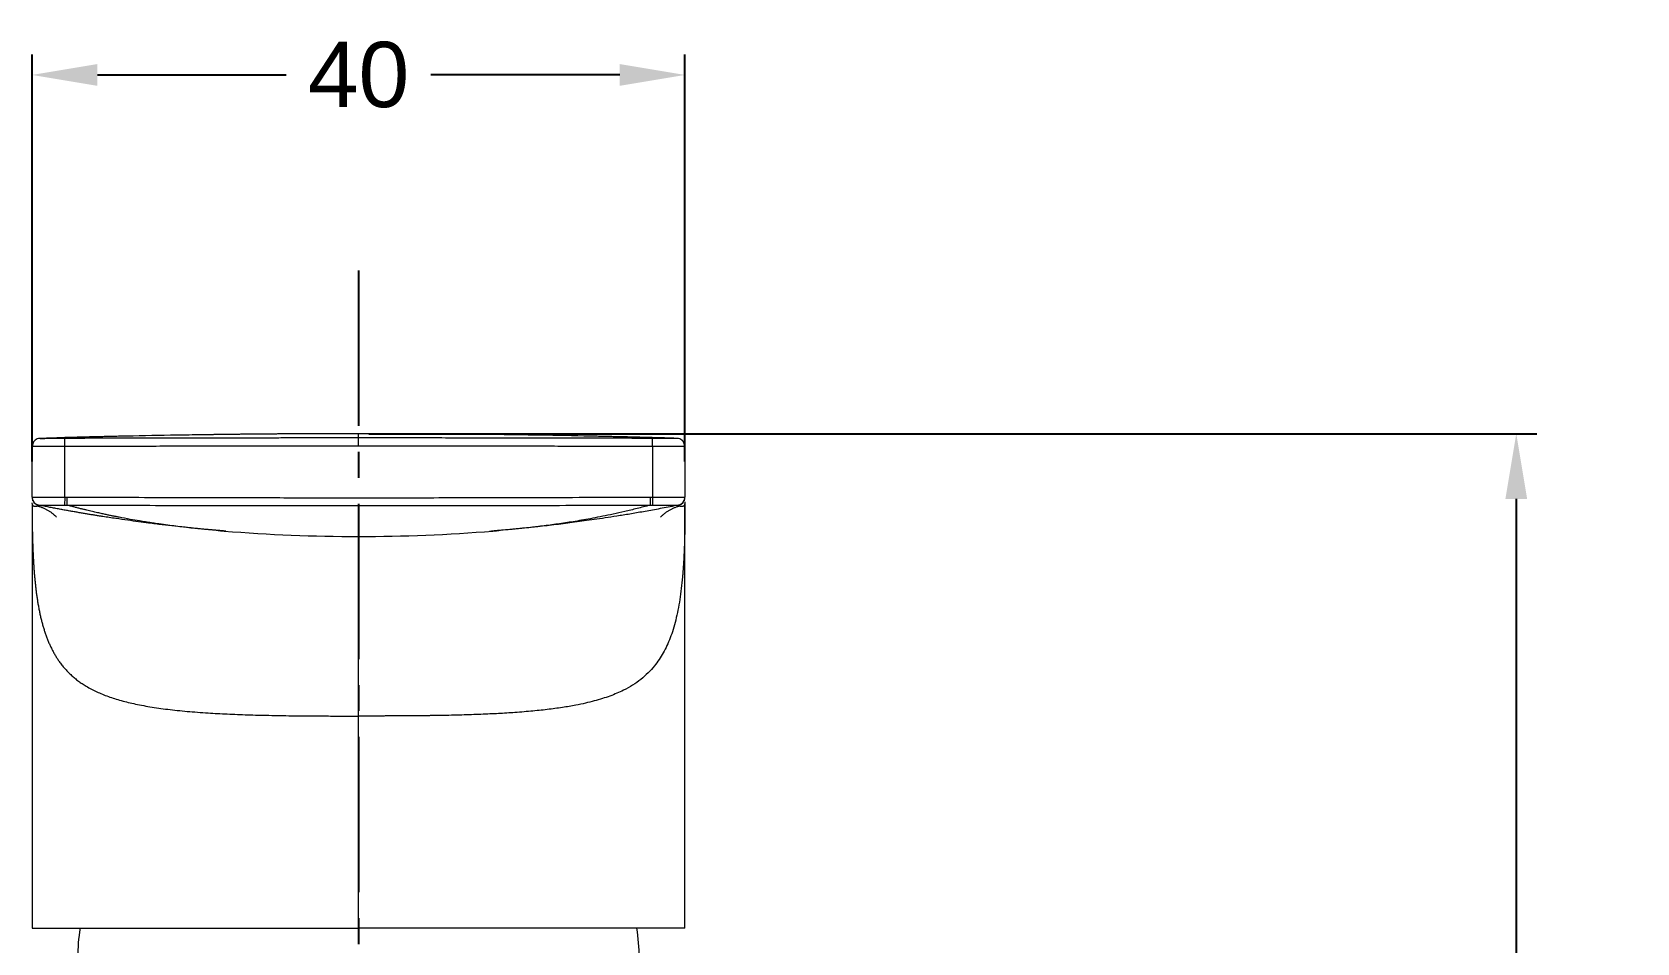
# Model space of a CAD drawing. Header units: millimetres. Extents: x 12315 to 13156, y -87 to 508.
# Drawn here: x 12602.3 to 12700.6, y 286.1 to 341.9 of the extents above; entities that cross this region are included whole.
import ezdxf

# ---------------------------------------------------------------- set-up
doc = ezdxf.new("R2010")
doc.units = ezdxf.units.MM
doc.linetypes.add('CENTER2', pattern=[28.575, 19.05, -3.175, 3.175, -3.175])
doc.layers.add('DIM_', color=5, linetype='Continuous', lineweight=9)
doc.styles.get("Standard").update_dxf_attribs({"font": 'arial.ttf'})
doc.dimstyles.new('사본(2) STANDARD', dxfattribs={"dimscale": 0, "dimtxt": 4, "dimasz": 4, "dimexe": 1.25, "dimexo": 0.625, "dimgap": 1.5, "dimtad": 3, "dimtih": 1, "dimtoh": 1, "dimdec": 1, "dimzin": 9, "dimdsep": 46, "dimtxsty": 'Standard', "dimcen": 2.5, "dimclrd": 5, "dimclre": 5, "dimclrt": 5, "dimadec": 0, "dimazin": 0, "dimtfac": 1, "dimtdec": 1, "dimtmove": 0, "dimatfit": 3, "dimfxl": 1.25, "dimtfill": 1, "dimtolj": 1, "dimtzin": 0, "dimarcsym": 0})

# ---------------------------------------------------------------- blocks, each defined once
blk = doc.blocks.new('*D0')
at = {"layer": 'Defpoints', "color": 0, "transparency": 16777216}
for p in [(12642.305, 339.232), (12602.305, 314.915), (12642.305, 314.915)]:
    blk.add_point(p, dxfattribs=at)
at = {"layer": 'DIM_', "color": 5, "lineweight": -2, "transparency": 16777216}
for p, q in [((12602.305, 315.54), (12602.305, 340.482)), ((12642.305, 315.54), (12642.305, 340.482)), ((12606.305, 339.232), (12617.866, 339.232)), ((12638.305, 339.232), (12626.744, 339.232))]:
    blk.add_line(p, q, dxfattribs=at)
at = {"layer": 'DIM_', "color": 5, "transparency": 16777216}
for points in [[(12606.305, 339.899), (12606.305, 338.565), (12602.305, 339.232)], [(12638.305, 339.899), (12638.305, 338.565), (12642.305, 339.232)]]:
    blk.add_solid(points, dxfattribs=at)
at = {"layer": 'DIM_', "color": 5, "transparency": 16777216, "insert": (12622.305, 339.232), "char_height": 4, "attachment_point": 5, "bg_fill": 3, "box_fill_scale": 1.1, "bg_fill_color": 256, "bg_fill_true_color": 13158600, "bg_fill_transparency": 0}
blk.add_mtext('\\A1;40', dxfattribs=at)
blk = doc.blocks.new('*D1')
at = {"layer": 'Defpoints', "color": 0, "transparency": 16777216}
for p in [(12622.305, 317.251), (12646.802, 168.151), (12693.236, 168.151)]:
    blk.add_point(p, dxfattribs=at)
at = {"layer": 'DIM_', "color": 5, "lineweight": -2, "transparency": 16777216}
for p, q in [((12622.93, 317.251), (12694.486, 317.251)), ((12693.236, 313.251), (12693.236, 246.243)), ((12693.236, 172.151), (12693.236, 239.159)), ((12647.427, 168.151), (12694.486, 168.151))]:
    blk.add_line(p, q, dxfattribs=at)
at = {"layer": 'DIM_', "color": 5, "transparency": 16777216}
for points in [[(12692.569, 313.251), (12693.902, 313.251), (12693.236, 317.251)], [(12692.569, 172.151), (12693.902, 172.151), (12693.236, 168.151)]]:
    blk.add_solid(points, dxfattribs=at)
at = {"layer": 'DIM_', "color": 5, "transparency": 16777216, "insert": (12693.236, 242.701), "char_height": 4, "attachment_point": 5, "bg_fill": 3, "box_fill_scale": 1.1, "bg_fill_color": 256, "bg_fill_true_color": 13158600, "bg_fill_transparency": 0}
blk.add_mtext('\\A1;149.1', dxfattribs=at)

msp = doc.modelspace()

# ---------------------------------------------------------------- linework, layer by layer
at = {"linetype": 'Continuous', "lineweight": 13}
for p, q in [((12604.305, 316.461), (12604.302, 316.961)), ((12640.305, 316.461), (12640.308, 316.961)), ((12604.305, 313.368), (12604.305, 316.461)), ((12640.305, 316.461), (12640.305, 313.368)), ((12604.305, 313.368), (12604.299, 312.876)), ((12604.43, 313.367), (12604.428, 312.875)), ((12640.18, 313.367), (12640.182, 312.875)), ((12640.305, 313.368), (12640.311, 312.876)), ((12622.305, 286.951), (12622.305, 299.951))]:
    msp.add_line(p, q, dxfattribs=at)
at = {"linetype": 'Continuous', "lineweight": 18}
for p, q in [((12622.305, 316.491), (12622.305, 316.99)), ((12602.305, 313.365), (12602.305, 316.465)), ((12642.305, 316.465), (12642.305, 313.365)), ((12602.305, 312.812), (12602.305, 286.951)), ((12602.709, 312.87), (12602.717, 312.873)), ((12641.893, 312.873), (12641.901, 312.87)), ((12642.305, 286.951), (12642.305, 312.812)), ((12602.305, 286.951), (12622.305, 286.951)), ((12642.305, 286.951), (12622.305, 286.951))]:
    msp.add_line(p, q, dxfattribs=at)
for centre, radius, start, end in [((12602.805, 313.361), 0.5, 180, 258.81194), ((12641.805, 313.361), 0.5, 281.18806, 360), ((12622.305, 411.951), 101, 265.32229, 274.67771), ((12616.702, 285.151), 11.6, 171.07301, 180), ((12627.902, 285.151), 11.6, 0, 8.92699)]:
    msp.add_arc(centre, radius, start, end, dxfattribs=at)
for centre, major_axis, ratio, start_param, end_param in [((12602.805, 316.465), (-0.5, 0), 0.999991, 5.741681, 6.283185), ((12602.805, 316.465), (-0.5, 0), 0.999991, 4.738992, 5.420247), ((12641.805, 316.465), (0.5, 0), 0.999991, 0.86294, 1.544197), ((12641.805, 316.465), (0.5, 0), 0.999991, 0, 0.541554), ((12602.805, 313.365), (-0.5, 0), 0.999799, 0, 0.423414), ((12641.805, 313.365), (0.5, 0), 0.999799, 5.858247, 6.283185)]:
    msp.add_ellipse(centre, major_axis=major_axis, ratio=ratio, start_param=start_param, end_param=end_param, dxfattribs=at)
at = {"linetype": 'Continuous', "lineweight": 13}
for centre, major_axis, start_param, end_param in [((12602.805, 313.365), (-0.5, 0), 0.423413, 1.394672), ((12641.805, 313.365), (0.5, 0), 4.888513, 5.858246)]:
    msp.add_ellipse(centre, major_axis=major_axis, ratio=0.999799, start_param=start_param, end_param=end_param, dxfattribs=at)
at = {"linetype": 'Continuous', "lineweight": 18}
for points, degree, knots in [([(12602.509, 316.865), (12602.48, 316.844), (12602.422, 316.793), (12602.361, 316.692), (12602.331, 316.574), (12602.335, 316.496), (12602.342, 316.458)], 3, [0, 0, 0, 0, 0.21332, 0.480641, 0.744695, 1, 1, 1, 1]), ([(12602.79, 316.966), (12602.791, 316.965), (12602.854, 316.965), (12603.018, 316.965), (12603.092, 316.965)], 3, [0, 0, 0, 0, 0.630002, 1, 1, 1, 1]), ([(12602.792, 316.965), (12602.791, 316.965), (12602.791, 316.965), (12602.791, 316.965), (12602.79, 316.966), (12602.79, 316.965)], 3, [0, 0, 0, 0, 0.5, 0.5, 1, 1, 1, 1]), ([(12614.961, 317.211), (12614.454, 317.205), (12613.946, 317.199), (12612.932, 317.186), (12612.425, 317.178), (12610.904, 317.154), (12609.889, 317.136), (12607.861, 317.095), (12606.846, 317.073), (12605.325, 317.036), (12604.818, 317.022), (12604.169, 317.005), (12604.028, 317.001), (12603.886, 316.997)], 3, [0, 0, 0, 0, 0.137367, 0.137367, 0.274735, 0.274735, 0.549469, 0.549469, 0.824204, 0.824204, 0.961572, 0.961572, 1, 1, 1, 1]), ([(12622.305, 317.251), (12622.283, 317.251), (12622.24, 317.251), (12622.175, 317.251), (12622.11, 317.251), (12622.045, 317.251), (12621.98, 317.251), (12621.915, 317.251), (12621.85, 317.251), (12621.785, 317.251), (12621.72, 317.251), (12621.655, 317.251), (12621.59, 317.251), (12621.525, 317.251), (12621.461, 317.251), (12621.396, 317.251), (12621.331, 317.251), (12621.267, 317.25), (12621.202, 317.25), (12621.137, 317.25), (12621.073, 317.25), (12621.008, 317.25), (12620.944, 317.25), (12620.879, 317.25), (12620.815, 317.25), (12620.75, 317.249), (12620.686, 317.249), (12620.622, 317.249), (12620.557, 317.249), (12620.493, 317.249), (12620.294, 317.248), (12619.958, 317.247), (12619.487, 317.245), (12619.016, 317.243), (12618.659, 317.241), (12618.415, 317.24), (12618.286, 317.239), (12618.158, 317.238), (12618.03, 317.238), (12617.902, 317.237), (12617.775, 317.236), (12617.648, 317.235), (12617.521, 317.234), (12617.395, 317.233), (12617.269, 317.232), (12617.144, 317.231), (12617.019, 317.23), (12616.895, 317.229), (12616.771, 317.228), (12616.647, 317.227), (12616.524, 317.226), (12616.401, 317.225), (12616.279, 317.224), (12616.157, 317.223), (12616.036, 317.222), (12615.914, 317.221), (12615.794, 317.219), (12615.673, 317.218), (12615.554, 317.217), (12615.434, 317.216), (12615.315, 317.215), (12615.197, 317.213), (12615.078, 317.212), (12615, 317.211), (12614.961, 317.211)], 3, [0, 0, 0, 0, 0.00861, 0.017216, 0.025818, 0.034416, 0.043011, 0.051601, 0.060188, 0.068772, 0.077352, 0.085929, 0.094503, 0.103074, 0.111642, 0.120207, 0.12877, 0.13733, 0.145888, 0.154444, 0.162997, 0.171548, 0.180097, 0.188645, 0.197191, 0.205735, 0.214278, 0.222819, 0.23136, 0.239899, 0.248437, 0.310951, 0.373814, 0.437069, 0.500758, 0.518267, 0.535747, 0.553199, 0.570624, 0.588021, 0.605394, 0.622741, 0.640065, 0.657366, 0.674645, 0.691903, 0.709141, 0.726359, 0.743559, 0.760742, 0.777908, 0.795059, 0.812195, 0.829318, 0.846428, 0.863526, 0.880613, 0.89769, 0.914759, 0.931819, 0.948873, 0.96592, 0.982962, 1, 1, 1, 1]), ([(12629.649, 317.211), (12629.63, 317.211), (12629.59, 317.211), (12629.531, 317.212), (12629.472, 317.213), (12629.413, 317.213), (12629.354, 317.214), (12629.294, 317.215), (12629.235, 317.215), (12629.175, 317.216), (12629.116, 317.216), (12629.056, 317.217), (12628.996, 317.218), (12628.936, 317.218), (12628.876, 317.219), (12628.816, 317.219), (12628.755, 317.22), (12628.695, 317.221), (12628.634, 317.221), (12628.574, 317.222), (12628.513, 317.222), (12628.452, 317.223), (12628.391, 317.223), (12628.33, 317.224), (12628.269, 317.225), (12628.208, 317.225), (12628.146, 317.226), (12628.085, 317.226), (12628.023, 317.227), (12627.962, 317.227), (12627.9, 317.228), (12627.838, 317.228), (12627.776, 317.229), (12627.714, 317.229), (12627.652, 317.23), (12627.59, 317.23), (12627.527, 317.231), (12627.465, 317.231), (12627.402, 317.232), (12627.339, 317.232), (12627.277, 317.233), (12627.214, 317.233), (12627.151, 317.234), (12627.088, 317.234), (12627.024, 317.235), (12626.961, 317.235), (12626.898, 317.235), (12626.834, 317.236), (12626.771, 317.236), (12626.707, 317.237), (12626.643, 317.237), (12626.579, 317.238), (12626.515, 317.238), (12626.451, 317.238), (12626.387, 317.239), (12626.322, 317.239), (12626.258, 317.24), (12626.193, 317.24), (12626.129, 317.24), (12625.929, 317.241), (12625.593, 317.243), (12625.122, 317.245), (12624.651, 317.247), (12624.293, 317.248), (12624.047, 317.249), (12623.914, 317.249), (12623.781, 317.25), (12623.647, 317.25), (12623.514, 317.25), (12623.38, 317.25), (12623.246, 317.251), (12623.112, 317.251), (12622.978, 317.251), (12622.843, 317.251), (12622.709, 317.251), (12622.574, 317.251), (12622.44, 317.251), (12622.35, 317.251), (12622.305, 317.251)], 3, [0, 0, 0, 0, 0.008525, 0.017052, 0.025579, 0.034107, 0.042636, 0.051167, 0.059698, 0.068232, 0.076767, 0.085303, 0.093842, 0.102382, 0.110925, 0.119469, 0.128016, 0.136566, 0.145118, 0.153672, 0.16223, 0.17079, 0.179354, 0.18792, 0.19649, 0.205063, 0.213639, 0.22222, 0.230804, 0.239391, 0.247983, 0.256579, 0.265179, 0.273784, 0.282392, 0.291006, 0.299624, 0.308247, 0.316874, 0.325507, 0.334145, 0.342788, 0.351437, 0.360091, 0.36875, 0.377416, 0.386087, 0.394764, 0.403447, 0.412136, 0.420832, 0.429534, 0.438242, 0.446957, 0.455679, 0.464407, 0.473143, 0.481886, 0.490635, 0.499392, 0.563048, 0.626279, 0.689128, 0.751637, 0.769321, 0.787009, 0.804702, 0.822403, 0.840111, 0.857827, 0.875554, 0.893291, 0.91104, 0.928802, 0.946578, 0.964369, 0.982176, 1, 1, 1, 1]), ([(12641.82, 316.965), (12641.313, 316.98), (12640.806, 316.995), (12639.792, 317.022), (12639.285, 317.036), (12637.763, 317.073), (12636.749, 317.095), (12634.721, 317.136), (12633.706, 317.154), (12632.185, 317.178), (12631.678, 317.186), (12630.663, 317.199), (12630.156, 317.205), (12629.649, 317.211)], 3, [0, 0, 0, 0, 0.125, 0.125, 0.25, 0.25, 0.5, 0.5, 0.75, 0.75, 0.875, 0.875, 1, 1, 1, 1]), ([(12642.164, 316.814), (12642.14, 316.838), (12642.114, 316.86), (12642.059, 316.898), (12642.03, 316.914), (12641.995, 316.928), (12641.989, 316.93), (12641.984, 316.932)], 3, [0, 0, 0, 0, 0.459779, 0.459779, 0.920131, 0.920131, 1, 1, 1, 1]), ([(12642.131, 316.845), (12642.116, 316.858), (12642.086, 316.881), (12642.053, 316.9), (12642.036, 316.909)], 3, [0, 0, 0, 0, 0.506296, 1, 1, 1, 1]), ([(12642.268, 316.458), (12642.275, 316.496), (12642.278, 316.574), (12642.249, 316.692), (12642.188, 316.793), (12642.13, 316.844), (12642.101, 316.865)], 3, [0, 0, 0, 0, 0.25532, 0.519367, 0.786681, 1, 1, 1, 1]), ([(12602.305, 312.975), (12602.305, 312.98), (12602.305, 312.995), (12602.305, 313.006)], 2, [0, 0, 0, 0.40189, 1, 1, 1]), ([(12602.437, 313.026), (12602.448, 313.012), (12602.482, 312.976), (12602.535, 312.938), (12602.577, 312.916), (12602.59, 312.91)], 3, [0, 0, 0, 0, 0.274356, 0.770038, 1, 1, 1, 1]), ([(12614.068, 311.288), (12614.043, 311.29), (12613.991, 311.294), (12613.914, 311.3), (12613.836, 311.307), (12613.759, 311.313), (12613.681, 311.32), (12613.603, 311.327), (12613.526, 311.333), (12613.448, 311.34), (12613.369, 311.347), (12613.291, 311.354), (12613.213, 311.361), (12613.134, 311.368), (12613.056, 311.376), (12612.977, 311.383), (12612.834, 311.396), (12612.625, 311.416), (12612.344, 311.443), (12612.055, 311.472), (12611.627, 311.517), (12611.037, 311.581), (12610.263, 311.67), (12609.521, 311.763), (12608.813, 311.856), (12608.144, 311.948), (12607.413, 312.054), (12606.833, 312.143), (12606.425, 312.207), (12606.206, 312.242), (12605.98, 312.279), (12605.747, 312.318), (12605.507, 312.358), (12605.259, 312.4), (12605.004, 312.444), (12604.742, 312.49), (12604.472, 312.538), (12604.196, 312.588), (12603.912, 312.64), (12603.621, 312.694), (12603.323, 312.751), (12603.018, 312.81), (12602.812, 312.85), (12602.708, 312.871)], 3, [0, 0, 0, 0, 0.00733, 0.014652, 0.021967, 0.029275, 0.036575, 0.043868, 0.051154, 0.058434, 0.065705, 0.07297, 0.080228, 0.087479, 0.094723, 0.10196, 0.10919, 0.134014, 0.159458, 0.185523, 0.212209, 0.274731, 0.34296, 0.416903, 0.46973, 0.527842, 0.591239, 0.65992, 0.678209, 0.697124, 0.716666, 0.736833, 0.757626, 0.779046, 0.801092, 0.823764, 0.847062, 0.870986, 0.895537, 0.920713, 0.946516, 0.972945, 1, 1, 1, 1]), ([(12641.902, 312.871), (12641.56, 312.803), (12640.898, 312.676), (12639.974, 312.507), (12639.113, 312.358), (12638.317, 312.227), (12637.581, 312.112), (12636.902, 312.011), (12636.275, 311.921), (12635.686, 311.841), (12635.118, 311.767), (12634.555, 311.696), (12633.992, 311.629), (12633.432, 311.565), (12632.877, 311.505), (12632.319, 311.448), (12631.757, 311.394), (12631.259, 311.348), (12630.938, 311.321), (12630.822, 311.311)], 3, [0, 0, 0, 0, 0.060392, 0.120784, 0.181175, 0.241567, 0.301959, 0.362351, 0.422743, 0.483135, 0.543526, 0.603918, 0.66431, 0.724702, 0.785094, 0.845486, 0.905877, 0.966269, 1, 1, 1, 1]), ([(12642.02, 312.91), (12642.033, 312.916), (12642.074, 312.938), (12642.128, 312.976), (12642.162, 313.012), (12642.173, 313.026)], 3, [0, 0, 0, 0, 0.229984, 0.725677, 1, 1, 1, 1]), ([(12642.305, 312.951), (12642.305, 312.926), (12642.305, 312.877), (12642.305, 312.803), (12642.305, 312.729), (12642.305, 312.655), (12642.304, 312.581), (12642.304, 312.508), (12642.304, 312.435), (12642.303, 312.362), (12642.303, 312.289), (12642.302, 312.216), (12642.302, 312.146), (12642.302, 312.101), (12642.301, 312.079)], 3, [0, 0, 0, 0, 0.084707, 0.169295, 0.253765, 0.338119, 0.422356, 0.506479, 0.590488, 0.674384, 0.758167, 0.841839, 0.925401, 1, 1, 1, 1]), ([(12642.305, 313.073), (12642.305, 313.061), (12642.305, 313.011), (12642.305, 312.986), (12642.305, 312.981), (12642.305, 312.976)], 2, [0, 0, 0, 0.195881, 0.841824, 0.841824, 1, 1, 1]), ([(12614.068, 311.288), (12614.04, 311.29), (12613.982, 311.295), (12613.899, 311.302), (12613.845, 311.306), (12613.819, 311.308)], 3, [0, 0, 0, 0, 0.345661, 0.688918, 1, 1, 1, 1]), ([(12622.305, 299.951), (12622.305, 301.248), (12622.305, 303.919), (12622.305, 307.558), (12622.305, 310.224), (12622.305, 310.951), (12622.305, 310.951)], 3, [0, 0, 0, 0, 0.250031, 0.500063, 0.750094, 1, 1, 1, 1])]:
    msp.add_open_spline(points, degree=degree, knots=knots, dxfattribs=at)
for points, degree in [([(12604.302, 316.961), (12604.157, 316.96), (12603.882, 316.959), (12603.495, 316.959), (12603.18, 316.96), (12602.972, 316.962), (12602.835, 316.963), (12602.793, 316.964), (12602.792, 316.965)], 3), ([(12608.11, 317.1), (12605.257, 317.04), (12603.127, 316.965)], 2), ([(12614.972, 317.211), (12612.673, 317.182)], 1), ([(12640.308, 316.961), (12639.949, 316.963), (12639.198, 316.966), (12638.023, 316.97), (12636.641, 316.972), (12635.125, 316.975), (12633.509, 316.977), (12631.823, 316.98), (12630.084, 316.983), (12628.322, 316.986), (12626.484, 316.988), (12624.517, 316.989), (12623.063, 316.99), (12622.305, 316.99)], 3), ([(12631.936, 317.182), (12629.638, 317.211)], 1), ([(12640.829, 316.987), (12638.929, 317.049), (12636.508, 317.099)], 2), ([(12641.818, 316.965), (12641.817, 316.964), (12641.776, 316.963), (12641.605, 316.961), (12641.34, 316.96), (12641.044, 316.959), (12640.718, 316.959), (12640.451, 316.96), (12640.308, 316.961)], 3), ([(12602.313, 316.554), (12602.313, 316.553)], 1), ([(12642.297, 316.553), (12642.297, 316.555)], 1), ([(12642.297, 316.553), (12642.297, 316.554)], 1), ([(12602.305, 312.951), (12602.305, 312.773), (12602.305, 312.595), (12602.306, 312.419), (12602.307, 312.245), (12602.309, 312.071)], 5), ([(12602.339, 313.159), (12602.327, 313.139)], 1), ([(12602.407, 313.059), (12602.437, 313.026)], 1), ([(12602.615, 312.831), (12603.298, 312.655), (12603.795, 312.146)], 2), ([(12602.691, 312.875), (12602.701, 312.872), (12602.711, 312.87), (12602.721, 312.868)], 3), ([(12604.299, 312.876), (12604.314, 312.875), (12604.342, 312.875), (12604.385, 312.875), (12604.414, 312.875), (12604.428, 312.875)], 3), ([(12604.428, 312.875), (12605.476, 312.872), (12607.484, 312.867), (12610.232, 312.86), (12612.728, 312.855), (12614.978, 312.852), (12617.003, 312.849), (12618.955, 312.848), (12620.969, 312.847), (12623.096, 312.846), (12625.367, 312.847), (12627.818, 312.849), (12630.484, 312.853), (12633.4, 312.858), (12636.599, 312.865), (12638.953, 312.872), (12640.182, 312.875)], 3), ([(12640.182, 312.875), (12640.196, 312.875), (12640.225, 312.875), (12640.268, 312.875), (12640.296, 312.875), (12640.311, 312.876)], 3), ([(12640.815, 312.146), (12641.312, 312.655), (12641.995, 312.831)], 2), ([(12642.127, 312.984), (12642.086, 312.926)], 1), ([(12642.173, 313.026), (12642.203, 313.059)], 1), ([(12642.283, 313.139), (12642.271, 313.159)], 1), ([(12613.702, 311.318), (12614.169, 311.289)], 1), ([(12630.335, 311.282), (12630.908, 311.318)], 1), ([(12630.793, 311.308), (12630.711, 311.302), (12630.627, 311.295), (12630.542, 311.288)], 3)]:
    msp.add_open_spline(points, degree=degree, dxfattribs=at)
at = {"linetype": 'Continuous', "lineweight": 13}
for points, degree, knots in [([(12622.305, 316.99), (12621.986, 316.99), (12621.348, 316.99), (12620.393, 316.989), (12619.441, 316.989), (12618.492, 316.988), (12617.546, 316.987), (12616.432, 316.986), (12614.934, 316.984), (12612.896, 316.98), (12610.836, 316.977), (12609.202, 316.974), (12608.168, 316.973), (12607.401, 316.971), (12606.684, 316.97), (12606.018, 316.968), (12605.401, 316.966), (12604.835, 316.963), (12604.474, 316.962), (12604.302, 316.961)], 3, [0, 0, 0, 0, 0.053196, 0.106233, 0.15911, 0.211827, 0.264383, 0.316779, 0.397568, 0.513887, 0.656505, 0.740811, 0.786188, 0.828782, 0.868592, 0.905619, 0.939863, 0.971324, 1, 1, 1, 1]), ([(12622.305, 316.99), (12622.305, 317.033), (12622.305, 317.07), (12622.305, 317.134), (12622.305, 317.161), (12622.305, 317.205), (12622.305, 317.222), (12622.305, 317.245), (12622.305, 317.251), (12622.305, 317.251)], 3, [0, 0, 0, 0, 0.25, 0.25, 0.5, 0.5, 0.75, 0.75, 1, 1, 1, 1]), ([(12641.82, 316.965), (12641.819, 316.966), (12641.819, 316.965), (12641.819, 316.965), (12641.818, 316.965), (12641.818, 316.965)], 3, [0, 0, 0, 0, 0.5, 0.5, 1, 1, 1, 1]), ([(12604.305, 316.461), (12604.3, 316.461), (12604.291, 316.461), (12604.276, 316.461), (12604.261, 316.461), (12604.246, 316.461), (12604.23, 316.461), (12604.215, 316.46), (12604.199, 316.46), (12604.182, 316.46), (12604.166, 316.46), (12604.149, 316.46), (12604.132, 316.46), (12604.114, 316.46), (12604.097, 316.46), (12604.079, 316.46), (12604.061, 316.46), (12604.042, 316.46), (12604.024, 316.46), (12604.005, 316.46), (12603.985, 316.46), (12603.966, 316.46), (12603.946, 316.46), (12603.926, 316.46), (12603.906, 316.46), (12603.886, 316.46), (12603.865, 316.46), (12603.844, 316.46), (12603.823, 316.46), (12603.802, 316.46), (12603.78, 316.46), (12603.759, 316.46), (12603.737, 316.46), (12603.714, 316.46), (12603.692, 316.46), (12603.67, 316.46), (12603.647, 316.46), (12603.624, 316.46), (12603.601, 316.46), (12603.578, 316.46), (12603.555, 316.46), (12603.531, 316.46), (12603.507, 316.46), (12603.484, 316.46), (12603.46, 316.46), (12603.436, 316.46), (12603.412, 316.46), (12603.388, 316.46), (12603.363, 316.46), (12603.339, 316.46), (12603.315, 316.46), (12603.29, 316.46), (12603.266, 316.46), (12603.241, 316.46), (12603.217, 316.46), (12603.192, 316.46), (12603.168, 316.46), (12603.143, 316.46), (12603.119, 316.46), (12603.094, 316.46), (12603.07, 316.461), (12603.046, 316.461), (12603.022, 316.461), (12602.998, 316.461), (12602.974, 316.461), (12602.95, 316.461), (12602.926, 316.461), (12602.902, 316.461), (12602.879, 316.461), (12602.856, 316.461), (12602.833, 316.461), (12602.81, 316.461), (12602.788, 316.461), (12602.765, 316.461), (12602.743, 316.461), (12602.722, 316.462), (12602.701, 316.462), (12602.679, 316.462), (12602.659, 316.462), (12602.639, 316.462), (12602.619, 316.462), (12602.599, 316.462), (12602.58, 316.462), (12602.562, 316.462), (12602.543, 316.462), (12602.526, 316.462), (12602.509, 316.463), (12602.492, 316.463), (12602.476, 316.463), (12602.461, 316.463), (12602.446, 316.463), (12602.432, 316.463), (12602.418, 316.463), (12602.405, 316.463), (12602.393, 316.463), (12602.381, 316.463), (12602.37, 316.464), (12602.36, 316.464), (12602.351, 316.464), (12602.343, 316.464), (12602.335, 316.464), (12602.328, 316.464), (12602.322, 316.464), (12602.317, 316.464), (12602.313, 316.465), (12602.309, 316.465), (12602.307, 316.465), (12602.305, 316.465), (12602.305, 316.465), (12602.305, 316.465)], 3, [0, 0, 0, 0, 0.004563, 0.009215, 0.013958, 0.018792, 0.023715, 0.028729, 0.033833, 0.039027, 0.044312, 0.049686, 0.055151, 0.060707, 0.066352, 0.072088, 0.077914, 0.08383, 0.089837, 0.095933, 0.10212, 0.108398, 0.114765, 0.121223, 0.127771, 0.134409, 0.141138, 0.147956, 0.154866, 0.161865, 0.168954, 0.176134, 0.183404, 0.190764, 0.198215, 0.205756, 0.213387, 0.221108, 0.22892, 0.236821, 0.244813, 0.252896, 0.261068, 0.269331, 0.277684, 0.286127, 0.294661, 0.303285, 0.311999, 0.320803, 0.329698, 0.338682, 0.347757, 0.356923, 0.366178, 0.375524, 0.38496, 0.394486, 0.404103, 0.41381, 0.423607, 0.433494, 0.443472, 0.453539, 0.463698, 0.473946, 0.484284, 0.494713, 0.505232, 0.515842, 0.526541, 0.537331, 0.548211, 0.559181, 0.570242, 0.581393, 0.592634, 0.603965, 0.615387, 0.626899, 0.638501, 0.650193, 0.661975, 0.673848, 0.685811, 0.697865, 0.710008, 0.722242, 0.734566, 0.74698, 0.759485, 0.77208, 0.784765, 0.79754, 0.810406, 0.823362, 0.836408, 0.849544, 0.862771, 0.876087, 0.889495, 0.902992, 0.916579, 0.930257, 0.944025, 0.957884, 0.971832, 0.985871, 1, 1, 1, 1]), ([(12642.305, 316.465), (12642.305, 316.465), (12642.305, 316.465), (12642.305, 316.465), (12642.304, 316.465), (12642.303, 316.465), (12642.302, 316.465), (12642.301, 316.465), (12642.299, 316.465), (12642.297, 316.465), (12642.296, 316.465), (12642.293, 316.464), (12642.291, 316.464), (12642.288, 316.464), (12642.285, 316.464), (12642.282, 316.464), (12642.279, 316.464), (12642.276, 316.464), (12642.272, 316.464), (12642.268, 316.464), (12642.264, 316.464), (12642.26, 316.464), (12642.256, 316.464), (12642.251, 316.464), (12642.246, 316.464), (12642.241, 316.464), (12642.236, 316.464), (12642.231, 316.464), (12642.225, 316.463), (12642.219, 316.463), (12642.213, 316.463), (12642.207, 316.463), (12642.201, 316.463), (12642.195, 316.463), (12642.188, 316.463), (12642.181, 316.463), (12642.175, 316.463), (12642.168, 316.463), (12642.16, 316.463), (12642.153, 316.463), (12642.146, 316.463), (12642.138, 316.463), (12642.13, 316.463), (12642.122, 316.463), (12642.114, 316.463), (12642.106, 316.463), (12642.098, 316.462), (12642.089, 316.462), (12642.081, 316.462), (12642.072, 316.462), (12642.063, 316.462), (12642.055, 316.462), (12642.046, 316.462), (12642.036, 316.462), (12642.027, 316.462), (12642.018, 316.462), (12642.008, 316.462), (12641.999, 316.462), (12641.989, 316.462), (12641.979, 316.462), (12641.969, 316.462), (12641.959, 316.462), (12641.949, 316.462), (12641.939, 316.462), (12641.929, 316.462), (12641.919, 316.462), (12641.908, 316.462), (12641.898, 316.462), (12641.887, 316.462), (12641.877, 316.461), (12641.866, 316.461), (12641.855, 316.461), (12641.844, 316.461), (12641.833, 316.461), (12641.822, 316.461), (12641.811, 316.461), (12641.8, 316.461), (12641.789, 316.461), (12641.778, 316.461), (12641.766, 316.461), (12641.755, 316.461), (12641.744, 316.461), (12641.732, 316.461), (12641.721, 316.461), (12641.709, 316.461), (12641.698, 316.461), (12641.686, 316.461), (12641.674, 316.461), (12641.663, 316.461), (12641.651, 316.461), (12641.639, 316.461), (12641.627, 316.461), (12641.615, 316.461), (12641.604, 316.461), (12641.592, 316.461), (12641.58, 316.461), (12641.568, 316.461), (12641.556, 316.461), (12641.544, 316.461), (12641.532, 316.461), (12641.52, 316.46), (12641.508, 316.46), (12641.496, 316.46), (12641.484, 316.46), (12641.472, 316.46), (12641.46, 316.46), (12641.448, 316.46), (12641.435, 316.46), (12641.423, 316.46), (12641.411, 316.46), (12641.399, 316.46), (12641.387, 316.46), (12641.375, 316.46), (12641.363, 316.46), (12641.351, 316.46), (12641.339, 316.46), (12641.327, 316.46), (12641.315, 316.46), (12641.303, 316.46), (12641.291, 316.46), (12641.279, 316.46), (12641.267, 316.46), (12641.255, 316.46), (12641.243, 316.46), (12641.231, 316.46), (12641.219, 316.46), (12641.207, 316.46), (12641.195, 316.46), (12641.183, 316.46), (12641.171, 316.46), (12641.159, 316.46), (12641.148, 316.46), (12641.136, 316.46), (12641.124, 316.46), (12641.112, 316.46), (12641.101, 316.46), (12641.089, 316.46), (12641.077, 316.46), (12641.066, 316.46), (12641.054, 316.46), (12641.043, 316.46), (12641.031, 316.46), (12641.02, 316.46), (12641.008, 316.46), (12640.997, 316.46), (12640.986, 316.46), (12640.974, 316.46), (12640.963, 316.46), (12640.952, 316.46), (12640.941, 316.46), (12640.93, 316.46), (12640.919, 316.46), (12640.908, 316.46), (12640.897, 316.46), (12640.886, 316.46), (12640.875, 316.46), (12640.864, 316.46), (12640.853, 316.46), (12640.842, 316.46), (12640.832, 316.46), (12640.821, 316.46), (12640.81, 316.46), (12640.8, 316.46), (12640.789, 316.46), (12640.779, 316.46), (12640.768, 316.46), (12640.758, 316.46), (12640.748, 316.46), (12640.738, 316.46), (12640.727, 316.46), (12640.717, 316.46), (12640.707, 316.46), (12640.697, 316.46), (12640.687, 316.46), (12640.677, 316.46), (12640.668, 316.46), (12640.658, 316.46), (12640.648, 316.46), (12640.639, 316.46), (12640.629, 316.46), (12640.619, 316.46), (12640.61, 316.46), (12640.601, 316.46), (12640.591, 316.46), (12640.582, 316.46), (12640.573, 316.46), (12640.564, 316.46), (12640.554, 316.46), (12640.545, 316.46), (12640.536, 316.46), (12640.528, 316.46), (12640.519, 316.46), (12640.51, 316.46), (12640.501, 316.46), (12640.493, 316.46), (12640.484, 316.46), (12640.475, 316.46), (12640.467, 316.46), (12640.459, 316.46), (12640.45, 316.46), (12640.442, 316.46), (12640.434, 316.46), (12640.426, 316.46), (12640.418, 316.46), (12640.41, 316.46), (12640.402, 316.46), (12640.394, 316.46), (12640.386, 316.461), (12640.378, 316.461), (12640.371, 316.461), (12640.363, 316.461), (12640.356, 316.461), (12640.348, 316.461), (12640.341, 316.461), (12640.334, 316.461), (12640.326, 316.461), (12640.319, 316.461), (12640.312, 316.461), (12640.307, 316.461), (12640.305, 316.461)], 3, [0, 0, 0, 0, 0.006978, 0.013934, 0.020868, 0.02778, 0.03467, 0.041538, 0.048385, 0.055209, 0.062012, 0.068792, 0.07555, 0.082287, 0.089002, 0.095694, 0.102365, 0.109014, 0.115641, 0.122246, 0.128829, 0.13539, 0.141929, 0.148446, 0.154941, 0.161415, 0.167866, 0.174295, 0.180703, 0.187088, 0.193452, 0.199794, 0.206113, 0.212411, 0.218687, 0.224941, 0.231173, 0.237383, 0.243571, 0.249737, 0.255881, 0.262003, 0.268104, 0.274182, 0.280238, 0.286273, 0.292285, 0.298276, 0.304244, 0.310191, 0.316116, 0.322019, 0.3279, 0.333759, 0.339596, 0.345411, 0.351204, 0.356975, 0.362724, 0.368451, 0.374157, 0.37984, 0.385502, 0.391141, 0.396759, 0.402354, 0.407928, 0.41348, 0.41901, 0.424518, 0.430003, 0.435467, 0.44091, 0.44633, 0.451728, 0.457104, 0.462458, 0.467791, 0.473101, 0.47839, 0.483656, 0.488901, 0.494123, 0.499324, 0.504503, 0.50966, 0.514794, 0.519907, 0.524998, 0.530067, 0.535115, 0.54014, 0.545143, 0.550124, 0.555084, 0.560021, 0.564936, 0.56983, 0.574702, 0.579551, 0.584379, 0.589185, 0.593968, 0.59873, 0.60347, 0.608188, 0.612884, 0.617558, 0.622211, 0.626841, 0.631449, 0.636036, 0.6406, 0.645142, 0.649663, 0.654162, 0.658638, 0.663093, 0.667526, 0.671936, 0.676325, 0.680692, 0.685037, 0.68936, 0.693661, 0.697941, 0.702198, 0.706433, 0.710646, 0.714838, 0.719007, 0.723155, 0.72728, 0.731384, 0.735466, 0.739526, 0.743563, 0.747579, 0.751573, 0.755545, 0.759495, 0.763423, 0.76733, 0.771214, 0.775076, 0.778916, 0.782735, 0.786531, 0.790306, 0.794058, 0.797789, 0.801498, 0.805185, 0.808849, 0.812492, 0.816113, 0.819712, 0.823289, 0.826844, 0.830378, 0.833889, 0.837378, 0.840845, 0.844291, 0.847714, 0.851116, 0.854496, 0.857853, 0.861189, 0.864503, 0.867794, 0.871064, 0.874312, 0.877538, 0.880742, 0.883925, 0.887085, 0.890223, 0.893339, 0.896434, 0.899506, 0.902557, 0.905585, 0.908592, 0.911576, 0.914539, 0.91748, 0.920399, 0.923296, 0.92617, 0.929023, 0.931855, 0.934664, 0.937451, 0.940216, 0.942959, 0.945681, 0.94838, 0.951058, 0.953713, 0.956347, 0.958959, 0.961548, 0.964116, 0.966662, 0.969186, 0.971688, 0.974168, 0.976626, 0.979062, 0.981476, 0.983868, 0.986239, 0.988587, 0.990914, 0.993218, 0.995501, 0.997761, 1, 1, 1, 1]), ([(12602.305, 313.365), (12602.305, 313.365), (12602.305, 313.365), (12602.305, 313.366), (12602.306, 313.366), (12602.307, 313.366), (12602.308, 313.366), (12602.31, 313.367), (12602.312, 313.367), (12602.314, 313.367), (12602.317, 313.367), (12602.32, 313.368), (12602.324, 313.368), (12602.328, 313.368), (12602.333, 313.368), (12602.338, 313.368), (12602.344, 313.368), (12602.35, 313.368), (12602.357, 313.368), (12602.364, 313.368), (12602.372, 313.369), (12602.381, 313.369), (12602.39, 313.369), (12602.4, 313.369), (12602.411, 313.369), (12602.422, 313.369), (12602.434, 313.369), (12602.447, 313.368), (12602.461, 313.368), (12602.504, 313.368), (12602.579, 313.368), (12602.694, 313.367), (12602.796, 313.367), (12602.876, 313.367), (12602.952, 313.367), (12603.043, 313.367), (12603.173, 313.367), (12603.342, 313.368), (12603.493, 313.368), (12603.61, 313.369), (12603.675, 313.369), (12603.739, 313.369), (12603.801, 313.369), (12603.861, 313.369), (12603.919, 313.369), (12603.975, 313.369), (12604.029, 313.369), (12604.081, 313.369), (12604.13, 313.369), (12604.177, 313.369), (12604.222, 313.369), (12604.264, 313.369), (12604.292, 313.368), (12604.305, 313.368)], 3, [0, 0, 0, 0, 0.007155, 0.014481, 0.02198, 0.02965, 0.037492, 0.045506, 0.053691, 0.062048, 0.070577, 0.079278, 0.088151, 0.097195, 0.106411, 0.1158, 0.125359, 0.135091, 0.144994, 0.15507, 0.165317, 0.175736, 0.186327, 0.197089, 0.208024, 0.21913, 0.230408, 0.241858, 0.25348, 0.265273, 0.34432, 0.409518, 0.46086, 0.49834, 0.521953, 0.562068, 0.613709, 0.676872, 0.751551, 0.774322, 0.796319, 0.817544, 0.837996, 0.857675, 0.87658, 0.894713, 0.912073, 0.92866, 0.944474, 0.959515, 0.973783, 0.987278, 1, 1, 1, 1]), ([(12602.305, 312.951), (12602.305, 312.945), (12602.305, 312.939), (12602.307, 312.927), (12602.308, 312.923), (12602.311, 312.913), (12602.312, 312.908), (12602.317, 312.897), (12602.32, 312.891), (12602.327, 312.879), (12602.332, 312.872), (12602.344, 312.858), (12602.351, 312.851), (12602.369, 312.837), (12602.379, 312.83), (12602.404, 312.818), (12602.419, 312.813), (12602.45, 312.805), (12602.468, 312.803), (12602.505, 312.802), (12602.524, 312.804), (12602.561, 312.81), (12602.579, 312.815), (12602.613, 312.826), (12602.629, 312.832), (12602.656, 312.844), (12602.668, 312.85), (12602.682, 312.857), (12602.686, 312.86), (12602.693, 312.864), (12602.697, 312.865), (12602.701, 312.868), (12602.703, 312.869), (12602.706, 312.87), (12602.708, 312.871), (12602.708, 312.87)], 3, [0, 0, 0, 0, 0.125, 0.125, 0.1875, 0.1875, 0.25, 0.25, 0.3125, 0.3125, 0.375, 0.375, 0.4375, 0.4375, 0.5, 0.5, 0.5625, 0.5625, 0.625, 0.625, 0.6875, 0.6875, 0.75, 0.75, 0.8125, 0.8125, 0.875, 0.875, 0.90625, 0.90625, 0.9375, 0.9375, 0.96875, 0.96875, 1, 1, 1, 1]), ([(12602.717, 312.873), (12602.721, 312.875), (12602.768, 312.876), (12602.949, 312.872), (12603.215, 312.871), (12603.534, 312.872), (12603.898, 312.876), (12604.161, 312.877), (12604.299, 312.876)], 3, [0, 0, 0, 0, 0.176697, 0.351934, 0.521702, 0.676616, 0.829593, 1, 1, 1, 1]), ([(12613.819, 311.308), (12613.817, 311.308), (12613.786, 311.311), (12613.728, 311.316), (12613.645, 311.323), (12613.562, 311.33), (12613.449, 311.34), (12613.302, 311.353), (12613.121, 311.37), (12612.83, 311.397), (12612.424, 311.436), (12611.935, 311.487), (12611.456, 311.54), (12610.98, 311.597), (12610.471, 311.663), (12610.012, 311.726), (12609.605, 311.787), (12609.253, 311.842), (12608.819, 311.913), (12608.278, 312.008), (12607.848, 312.089), (12607.591, 312.14), (12607.54, 312.15), (12607.48, 312.162), (12607.413, 312.175), (12607.338, 312.19), (12607.255, 312.207), (12607.164, 312.226), (12607.065, 312.247), (12606.959, 312.269), (12606.845, 312.293), (12606.722, 312.32), (12606.593, 312.348), (12606.455, 312.379), (12606.309, 312.411), (12606.156, 312.446), (12605.995, 312.483), (12605.826, 312.523), (12605.649, 312.565), (12605.464, 312.61), (12605.272, 312.657), (12605.072, 312.707), (12604.864, 312.761), (12604.649, 312.816), (12604.503, 312.855), (12604.428, 312.875)], 3, [0, 0, 0, 0, 0.000711, 0.008796, 0.016823, 0.024794, 0.032708, 0.050069, 0.067905, 0.086217, 0.136862, 0.190347, 0.236342, 0.286377, 0.340454, 0.398576, 0.433874, 0.472021, 0.513015, 0.575041, 0.648767, 0.653554, 0.659198, 0.6657, 0.673058, 0.681274, 0.690346, 0.700275, 0.71106, 0.722702, 0.7352, 0.748554, 0.762764, 0.777829, 0.793751, 0.810527, 0.828159, 0.846646, 0.865988, 0.886186, 0.907238, 0.929146, 0.951908, 0.975526, 1, 1, 1, 1]), ([(12640.182, 312.875), (12639.902, 312.8), (12639.361, 312.661), (12638.608, 312.48), (12637.905, 312.322), (12637.255, 312.185), (12636.652, 312.068), (12636.096, 311.966), (12635.58, 311.878), (12635.095, 311.801), (12634.626, 311.73), (12634.157, 311.665), (12633.683, 311.604), (12633.206, 311.546), (12632.723, 311.492), (12632.229, 311.44), (12631.717, 311.39), (12631.241, 311.347), (12630.918, 311.319), (12630.793, 311.308)], 3, [0, 0, 0, 0, 0.06023, 0.120459, 0.180689, 0.240918, 0.301148, 0.361377, 0.421607, 0.481836, 0.542066, 0.602295, 0.662525, 0.722754, 0.782984, 0.843213, 0.903443, 0.963672, 1, 1, 1, 1]), ([(12640.305, 313.368), (12640.312, 313.368), (12640.327, 313.368), (12640.349, 313.369), (12640.373, 313.369), (12640.397, 313.369), (12640.422, 313.369), (12640.448, 313.369), (12640.474, 313.369), (12640.502, 313.369), (12640.53, 313.369), (12640.559, 313.369), (12640.589, 313.369), (12640.62, 313.369), (12640.652, 313.369), (12640.684, 313.369), (12640.717, 313.369), (12640.751, 313.369), (12640.785, 313.369), (12640.82, 313.369), (12640.856, 313.369), (12640.893, 313.369), (12640.93, 313.369), (12640.967, 313.369), (12641.005, 313.369), (12641.044, 313.369), (12641.083, 313.369), (12641.181, 313.368), (12641.327, 313.368), (12641.504, 313.367), (12641.651, 313.367), (12641.778, 313.367), (12641.892, 313.367), (12641.994, 313.367), (12642.084, 313.368), (12642.141, 313.368), (12642.176, 313.369), (12642.194, 313.369), (12642.21, 313.369), (12642.225, 313.369), (12642.239, 313.369), (12642.251, 313.369), (12642.262, 313.369), (12642.271, 313.368), (12642.279, 313.368), (12642.286, 313.368), (12642.292, 313.368), (12642.297, 313.367), (12642.301, 313.367), (12642.303, 313.366), (12642.305, 313.366), (12642.305, 313.365), (12642.305, 313.365)], 3, [0, 0, 0, 0, 0.006878, 0.01403, 0.021457, 0.029159, 0.037136, 0.045387, 0.053913, 0.062714, 0.071789, 0.08114, 0.090765, 0.100664, 0.110839, 0.121288, 0.132012, 0.143011, 0.154284, 0.165833, 0.177656, 0.189753, 0.202126, 0.214773, 0.227695, 0.240892, 0.254363, 0.26811, 0.343065, 0.410921, 0.471675, 0.525327, 0.582195, 0.639063, 0.695931, 0.7528, 0.769675, 0.78636, 0.802855, 0.819159, 0.835274, 0.851199, 0.866934, 0.882478, 0.897833, 0.912998, 0.927973, 0.942758, 0.957353, 0.971759, 0.985974, 1, 1, 1, 1]), ([(12640.311, 312.876), (12640.455, 312.877), (12640.745, 312.876), (12641.141, 312.872), (12641.461, 312.871), (12641.694, 312.873), (12641.848, 312.876), (12641.889, 312.875), (12641.893, 312.873)], 3, [0, 0, 0, 0, 0.178865, 0.355679, 0.525445, 0.67908, 0.830235, 1, 1, 1, 1]), ([(12641.902, 312.87), (12641.902, 312.871), (12641.903, 312.87), (12641.907, 312.869), (12641.908, 312.868), (12641.913, 312.865), (12641.917, 312.864), (12641.924, 312.86), (12641.928, 312.857), (12641.942, 312.85), (12641.954, 312.844), (12641.981, 312.832), (12641.997, 312.826), (12642.031, 312.815), (12642.049, 312.81), (12642.086, 312.804), (12642.105, 312.802), (12642.142, 312.803), (12642.159, 312.805), (12642.191, 312.813), (12642.206, 312.818), (12642.231, 312.83), (12642.241, 312.837), (12642.259, 312.851), (12642.266, 312.858), (12642.278, 312.872), (12642.283, 312.879), (12642.29, 312.891), (12642.293, 312.897), (12642.298, 312.908), (12642.299, 312.913), (12642.302, 312.923), (12642.303, 312.927), (12642.305, 312.939), (12642.305, 312.945), (12642.305, 312.951)], 3, [0, 0, 0, 0, 0.03125, 0.03125, 0.0625, 0.0625, 0.09375, 0.09375, 0.125, 0.125, 0.1875, 0.1875, 0.25, 0.25, 0.3125, 0.3125, 0.375, 0.375, 0.4375, 0.4375, 0.5, 0.5, 0.5625, 0.5625, 0.625, 0.625, 0.6875, 0.6875, 0.75, 0.75, 0.8125, 0.8125, 0.875, 0.875, 1, 1, 1, 1]), ([(12602.309, 312.071), (12602.32, 310.729), (12602.379, 308.753), (12602.591, 306.352), (12603.251, 303.845), (12605.052, 301.822), (12608.079, 300.538), (12612.04, 300.082), (12616.21, 299.968), (12619.794, 299.951), (12622.305, 299.951)], 5, [0, 0, 0, 0, 0, 0, 0.227923, 0.356603, 0.485282, 0.613962, 0.742641, 1, 1, 1, 1, 1, 1]), ([(12642.301, 312.079), (12642.301, 312.077), (12642.301, 312.05), (12642.301, 312), (12642.3, 311.928), (12642.299, 311.856), (12642.298, 311.785), (12642.297, 311.714), (12642.296, 311.643), (12642.295, 311.572), (12642.294, 311.502), (12642.293, 311.432), (12642.292, 311.361), (12642.291, 311.292), (12642.289, 311.222), (12642.288, 311.152), (12642.286, 311.083), (12642.285, 311.014), (12642.283, 310.945), (12642.281, 310.877), (12642.279, 310.808), (12642.277, 310.74), (12642.275, 310.672), (12642.273, 310.604), (12642.271, 310.536), (12642.269, 310.469), (12642.267, 310.402), (12642.264, 310.335), (12642.262, 310.268), (12642.259, 310.201), (12642.257, 310.135), (12642.254, 310.069), (12642.251, 310.003), (12642.248, 309.937), (12642.245, 309.871), (12642.242, 309.806), (12642.239, 309.741), (12642.236, 309.676), (12642.232, 309.611), (12642.229, 309.547), (12642.225, 309.482), (12642.221, 309.418), (12642.218, 309.354), (12642.214, 309.29), (12642.21, 309.227), (12642.206, 309.164), (12642.201, 309.1), (12642.197, 309.038), (12642.193, 308.975), (12642.188, 308.912), (12642.183, 308.85), (12642.179, 308.788), (12642.174, 308.726), (12642.169, 308.664), (12642.164, 308.603), (12642.158, 308.542), (12642.134, 308.259), (12642.083, 307.766), (12641.991, 307.086), (12641.877, 306.439), (12641.741, 305.825), (12641.583, 305.259), (12641.404, 304.74), (12641.205, 304.264), (12640.979, 303.819), (12640.724, 303.402), (12640.418, 302.987), (12640.048, 302.579), (12639.603, 302.187), (12639.1, 301.835), (12638.605, 301.56), (12638.136, 301.343), (12637.706, 301.173), (12637.242, 301.015), (12636.74, 300.869), (12636.201, 300.736), (12635.555, 300.6), (12634.782, 300.468), (12633.861, 300.344), (12632.846, 300.238), (12631.805, 300.156), (12630.74, 300.093), (12629.651, 300.045), (12628.463, 300.007), (12627.603, 299.989), (12627.116, 299.981), (12627.034, 299.98), (12626.951, 299.978), (12626.867, 299.977), (12626.781, 299.976), (12626.695, 299.975), (12626.607, 299.973), (12626.518, 299.972), (12626.428, 299.971), (12626.337, 299.97), (12626.245, 299.969), (12626.152, 299.968), (12626.057, 299.967), (12625.962, 299.966), (12625.865, 299.965), (12625.767, 299.964), (12625.668, 299.963), (12625.568, 299.963), (12625.467, 299.962), (12625.364, 299.961), (12625.261, 299.96), (12625.156, 299.96), (12625.05, 299.959), (12624.943, 299.958), (12624.835, 299.958), (12624.726, 299.957), (12624.615, 299.956), (12624.504, 299.956), (12624.391, 299.955), (12624.277, 299.955), (12624.162, 299.954), (12624.046, 299.954), (12623.929, 299.954), (12623.811, 299.953), (12623.691, 299.953), (12623.571, 299.953), (12623.449, 299.952), (12623.326, 299.952), (12623.202, 299.952), (12623.078, 299.952), (12622.951, 299.952), (12622.824, 299.951), (12622.696, 299.951), (12622.567, 299.951), (12622.436, 299.951), (12622.349, 299.951), (12622.305, 299.951)], 3, [0, 0, 0, 0, 0.000236, 0.00246, 0.00468, 0.006898, 0.009113, 0.011325, 0.013534, 0.015741, 0.017945, 0.020146, 0.022345, 0.02454, 0.026734, 0.028924, 0.031113, 0.033298, 0.035481, 0.037662, 0.03984, 0.042016, 0.04419, 0.046361, 0.048529, 0.050696, 0.05286, 0.055022, 0.057181, 0.059339, 0.061494, 0.063647, 0.065798, 0.067947, 0.070094, 0.072239, 0.074382, 0.076523, 0.078662, 0.080799, 0.082934, 0.085067, 0.087198, 0.089328, 0.091456, 0.093582, 0.095706, 0.097829, 0.09995, 0.102069, 0.104187, 0.106303, 0.108418, 0.110531, 0.112643, 0.114753, 0.116862, 0.141936, 0.166732, 0.191304, 0.215707, 0.239997, 0.262335, 0.284633, 0.30694, 0.329302, 0.351766, 0.379425, 0.4076, 0.436113, 0.465616, 0.484851, 0.5047, 0.525178, 0.546296, 0.568064, 0.590492, 0.62131, 0.653834, 0.68808, 0.724061, 0.755181, 0.788436, 0.823832, 0.861371, 0.863709, 0.866078, 0.868476, 0.870905, 0.873363, 0.875852, 0.87837, 0.880919, 0.883497, 0.886106, 0.888744, 0.891413, 0.894111, 0.89684, 0.899599, 0.902387, 0.905206, 0.908054, 0.910933, 0.913841, 0.91678, 0.919749, 0.922747, 0.925776, 0.928835, 0.931923, 0.935042, 0.938191, 0.941369, 0.944578, 0.947817, 0.951086, 0.954384, 0.957713, 0.961072, 0.964461, 0.96788, 0.971329, 0.974807, 0.978316, 0.981855, 0.985424, 0.989023, 0.992652, 0.996311, 1, 1, 1, 1])]:
    msp.add_open_spline(points, degree=degree, knots=knots, dxfattribs=at)
for points in [[(12622.305, 316.491), (12621.476, 316.491), (12619.888, 316.491), (12617.716, 316.489), (12615.755, 316.486), (12613.944, 316.483), (12612.164, 316.48), (12610.37, 316.477), (12608.514, 316.474), (12606.535, 316.47), (12605.069, 316.465), (12604.305, 316.461)], [(12640.305, 316.461), (12639.947, 316.463), (12639.196, 316.466), (12638.022, 316.47), (12636.64, 316.473), (12635.124, 316.475), (12633.508, 316.478), (12631.822, 316.481), (12630.083, 316.484), (12628.321, 316.487), (12626.483, 316.489), (12624.517, 316.491), (12623.063, 316.491), (12622.305, 316.491)], [(12604.305, 313.368), (12604.319, 313.368), (12604.347, 313.368), (12604.388, 313.367), (12604.416, 313.367), (12604.43, 313.367)], [(12604.43, 313.367), (12605.478, 313.363), (12607.486, 313.356), (12610.233, 313.347), (12612.729, 313.34), (12614.979, 313.335), (12617.004, 313.332), (12618.955, 313.329), (12620.969, 313.328), (12623.096, 313.327), (12625.367, 313.329), (12627.817, 313.332), (12630.483, 313.337), (12633.399, 313.344), (12636.597, 313.354), (12638.951, 313.363), (12640.18, 313.367)], [(12640.18, 313.367), (12640.194, 313.367), (12640.222, 313.367), (12640.263, 313.368), (12640.291, 313.368), (12640.305, 313.368)]]:
    msp.add_open_spline(points, degree=3, dxfattribs=at)

# ---------------------------------------------------------------- next in the draw order: dimensions: what is measured, and where the dimension line sits
at = {"layer": 'DIM_'}
dim = msp.add_linear_dim(base=(12642.305, 339.232), p1=(12602.305, 314.915), p2=(12642.305, 314.915), dimstyle='사본(2) STANDARD', override={"dimscale": 1, "dimtad": 0}, dxfattribs=at)
dim.commit()
dim.dimension.update_dxf_attribs({"geometry": '*D0', "text_midpoint": (12622.305, 339.232)})

# ---------------------------------------------------------------- next in the draw order: dimensions: what is measured, and where the dimension line sits
dim = msp.add_linear_dim(base=(12693.236, 168.151), p1=(12622.305, 317.251), p2=(12646.802, 168.151), angle=90, dimstyle='사본(2) STANDARD', override={"dimscale": 1, "dimtad": 0}, dxfattribs=at)
dim.commit()
dim.dimension.update_dxf_attribs({"geometry": '*D1', "text_midpoint": (12693.236, 242.701)})

# ---------------------------------------------------------------- next in the draw order: linework, layer by layer
at = {"color": 1, "linetype": 'CENTER2', "ltscale": 0.5}
msp.add_line((12622.305, 327.251), (12622.305, 158.151), dxfattribs=at)

doc.saveas('drawing.dxf')
